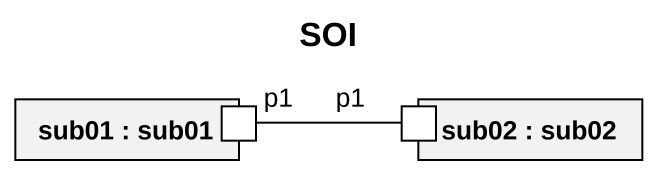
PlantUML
@startuml
title SOI
rectangle "sub01 : sub01" as sub01 {
  port p1
}
rectangle "sub02 : sub02" as sub02 {
  port "p1" as p1_2
}
p1 -right- p1_2
@enduml
